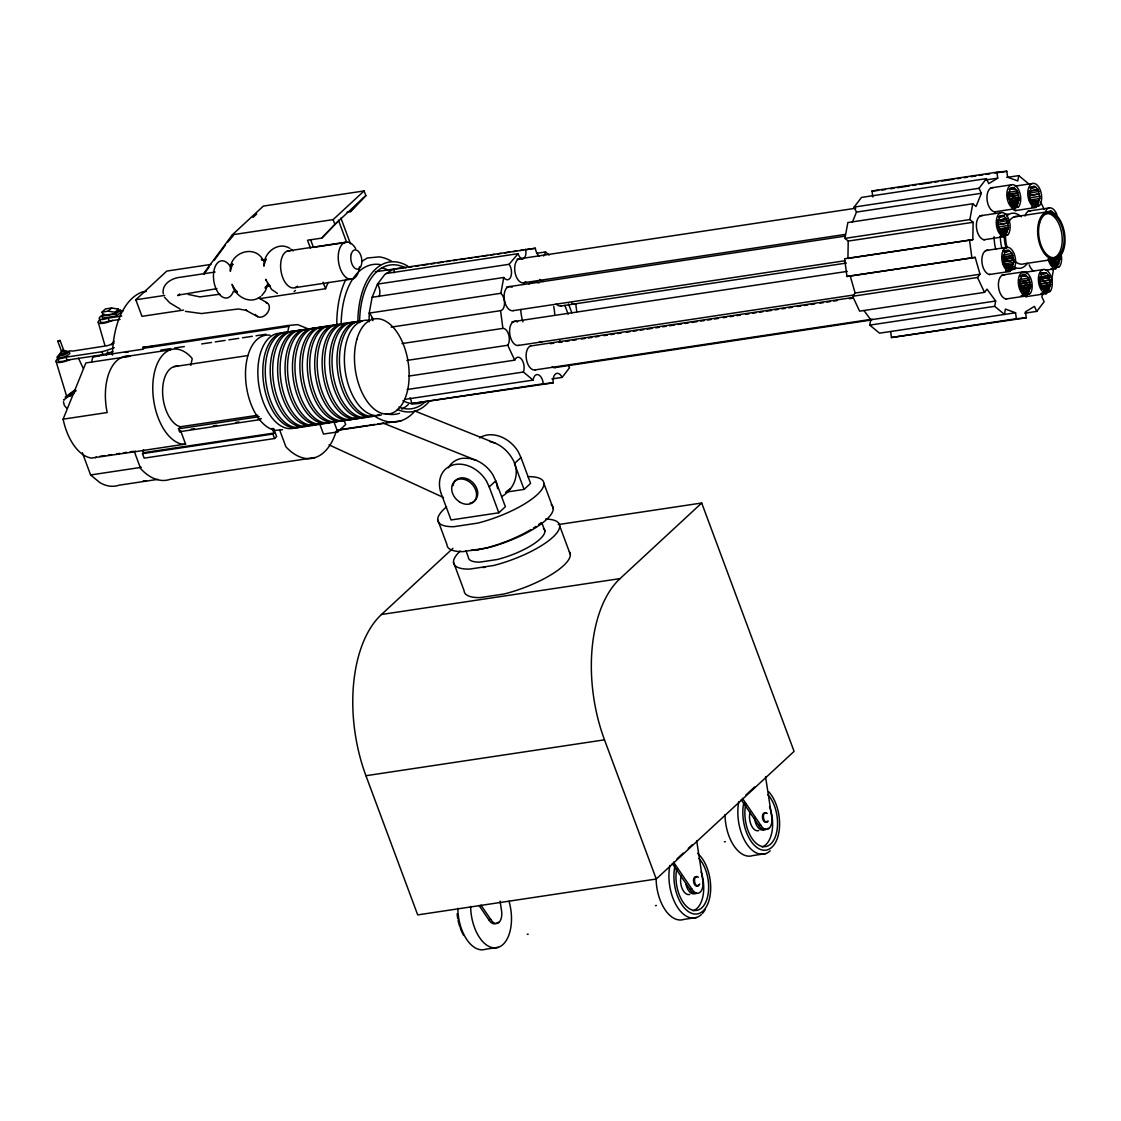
<?xml version="1.0" encoding="UTF-8"?>
<svg xmlns="http://www.w3.org/2000/svg" width="1121" height="1121" viewBox="0 0 1121 1121"><rect width="100%" height="100%" fill="white"/><g stroke="black" fill="none" stroke-linecap="round" stroke-linejoin="round"><path stroke-width="1.5" d="M369.075 321.797L369.215 313.123L372.116 297.289L503.763 277.49A8.94 4.96 81.4 0 0 510.756 276.845A8.94 4.96 81.4 0 0 509.102 264.304L518.098 253.668A7.343 4.078 81.4 0 0 522.736 258.699M844.94 238.367L848.219 241.071L847.924 258.433L972.832 239.642L973.126 222.28L969.847 219.576L844.94 238.367L847.854 222.547L972.762 203.77L976.041 206.474L981.365 193.288L979.025 188.286L986.424 178.631L988.764 183.634L997.718 178.155L996.919 172.2L872.012 190.99L872.811 196.946M999.245 216.521L1002.706 215.316L1006.63 218.623L1008.522 227.689L998.152 229.343M1008.171 250.698L1003.001 250.908L1008.185 250.067L1009.475 251.174C1016.859 255.714 1008.942 257.424 1002.384 257.368M1009.825 188.622L1013.286 187.417L1014.575 188.538C1021.974 193.064 1014.057 194.788 1007.485 194.718M1014.029 260.212L1003.281 261.768L1013.65 260.072L1013.987 262.44L1003.253 263.939M1013.51 205.661L1016.971 205.157L1019.087 199.79L1010.455 201.163L1019.087 199.79L1019.129 197.576L1008.382 199.104L1018.751 197.436L1017.826 192.994M1024.734 275.191L1020.012 275.864L1024.734 274.547L1026.037 275.668C1033.422 280.194 1025.505 281.917 1018.947 281.847M1023.221 293.043L1028.419 292.287L1030.549 286.92L1020.18 288.573L1030.549 286.92L1030.577 284.706L1019.83 286.233L1030.199 284.566L1029.288 280.124M1030.76 187.333L1034.221 186.128L1038.144 189.449L1040.022 198.501L1029.288 200.014M1044.8 272.851L1046.117 272.683L1048.738 275.528L1050.615 284.58L1040.26 286.233L1050.615 284.58L1048.499 289.947L1043.637 290.591L1047.098 290.101L1045.809 290.857L1044.52 289.75C1040.022 286.584 1039.013 279.858 1041.451 274.911L1042.138 273.118L1044.8 272.851L1040.092 273.538L1043.539 272.978M1059.639 257.312L1056.178 257.858L1060.018 257.438L1059.976 259.666L1049.242 261.165M263.911 266.322C263.113 253.248 277.574 240.945 289.793 248.302M1004.528 236.671L1004.402 234.415L1007.947 234.723L1008.606 233.869A12.219 6.782 81.4 0 0 1006.055 214.657A12.219 6.782 81.4 0 0 996.345 220.585A12.219 6.782 81.4 0 0 1003.926 236.727L983.79 239.796M1015.094 208.772L1014.967 206.516L1018.513 206.839L1019.171 205.97A12.219 6.782 81.4 0 0 1016.621 186.759A12.219 6.782 81.4 0 0 1006.924 192.7A12.219 6.782 81.4 0 0 1014.491 208.828L994.369 211.897M989.268 274.533L1009.993 271.422L1010.175 269.951L1006.182 270.974M1036.028 207.483L1035.902 205.227L1039.447 205.549L1040.106 204.681A12.219 6.782 81.4 0 0 1037.556 185.469A12.219 6.782 81.4 0 0 1027.859 191.411A12.219 6.782 81.4 0 0 1035.426 207.539L1015.304 210.608M1005.817 299.027L1026.556 295.902L1026.724 294.445L1021.007 295.72M1026.92 295.117L1026.149 296.645A12.219 6.782 81.4 0 1 1024.328 295.986M1025.897 296.687L1046.622 293.562L1046.804 292.105L1041.087 293.38M1045.613 270.203L1055.982 268.648L1055.856 266.392L1059.401 266.7L1060.06 265.845A12.219 6.782 81.4 0 0 1061.167 254.411M264.15 265.004L265.957 259.077L265.397 260.352L263.463 260.478L266.097 259.385M568.739 365.95A9.08 5.045 81.4 0 0 569.538 367.73L562.139 377.399A9.29 5.157 81.4 0 0 555.834 373.741A9.29 5.157 81.4 0 0 553.185 382.864L543.293 383.788A9.094 5.045 81.4 0 0 538.332 374.722A9.094 5.045 81.4 0 0 533.134 380.089L523.381 372.032A8.94 4.96 81.4 0 0 521.727 359.491A8.94 4.96 81.4 0 0 514.721 360.149L507.743 345.254A9.29 5.157 81.4 0 0 508.71 334.745A9.29 5.157 81.4 0 0 502.909 328.383L500.569 310.657A9.318 5.171 81.4 0 0 504.52 303.357A9.318 5.171 81.4 0 0 500.849 293.296L503.763 277.49M1024.776 313.179L1036.757 311.386L1034.417 306.369L1025.463 311.848L1026.247 317.804L1016.355 318.728L1015.57 312.773L879.523 333.175L869.77 325.118L870.751 319.793L864.025 310.559M969.847 219.576L972.762 203.77M1015.57 312.773L1005.397 309.074L1004.43 314.384L994.677 306.327L995.658 301.017L986.998 289.134L984.518 292.371L859.611 311.162L852.633 296.28L855.113 293.029L980.02 274.239L975.186 257.368L846.958 276.467L844.603 258.741L972.832 239.642M1006.77 177.426L1018.751 175.619L1017.77 180.929L1007.611 177.23L1006.812 171.275L996.919 172.2M1013.608 262.3L1011.871 267.807L1006.672 268.564M1039.643 198.375L1037.906 203.868L1032.707 204.625M1051.288 281.497L1053.32 270.441L1051.148 268.634M1059.597 259.526L1057.86 265.032L1052.395 265.229L1058.799 263.799L1051.624 264.276M91.698 361.887L92.805 356.758L143.488 349.135L142.703 347.384L287.943 325.538L297.71 324.628L308.709 329.084M190.78 365.446L192.223 358.72L191.299 357.431A48.091 26.694 81.4 0 0 153.115 380.79A48.091 26.694 81.4 0 0 182.905 444.308L185.582 444.07L180.635 430.758L179.584 431.725L178.505 428.797L180.579 426.877L177.328 425.56A30.813 17.095 81.4 0 1 162.601 390.374A30.813 17.095 81.4 0 1 178.323 366.273M287.48 333.091L288.924 326.421L287.943 325.538M57.746 341.218L60.058 340.448L63.799 350.537L62.664 351.307L61.543 351.405L57.746 341.218L60.058 340.448M63.112 419.17L85.869 362.924L129.924 356.31A48.091 26.694 81.4 0 0 107.168 412.542L63.112 419.17A48.091 26.694 81.4 0 0 91.46 458.069L144.063 450.39L142.717 450.516L143.53 452.688L142.493 453.655L144.161 458.139L274.561 438.521L276.649 436.587L273.608 428.418M106.439 354.923L107.714 351.77M267.106 284.93L266.209 287.13L266.784 285.869L268.704 285.729L265.551 286.906L267.33 285.827L265.088 288.069L266.784 285.869L270.189 286.093M267.33 286.009L265.173 291.208L261.81 295.538M259.736 298.62L325.538 288.714L328.131 282.324M372.13 297.317L377.455 284.131L384.839 274.449L393.793 268.998L403.686 268.087M852.31 222.336L856.458 212.079L854.118 207.077L861.517 197.422L986.424 178.631M1001.193 233.813L1006.392 233.056L1008.522 227.689L997.788 229.188M1042.992 293.786L1041.801 296.715L1044.155 301.717L1036.757 311.386M231.823 265.397L232.383 264.136L230.337 271.366C228.446 253.136 254.313 243.355 263.197 260.17M56.919 359.407L56.134 360.514A10.86 3.195 -20.4 0 0 67.232 360.71L69.838 359.645M203.574 273.566L232.383 234.765L263.351 206.082L364.101 190.934L365.866 195.671L350.27 211.687L347.104 212.149M203.854 274.225L208.996 267.288M214.153 260.352L225.489 245.079M227.549 242.304L233.126 235.844M111.385 344.736L114.048 341.26M852.633 296.28L977.526 277.49L980.02 274.239M1047.14 212.766L1050.769 210.622L1054.693 213.929M1009.965 269.993L1014.071 268.606A12.219 6.782 81.4 0 0 1011.52 249.394A12.219 6.782 81.4 0 0 1001.824 255.336A12.219 6.782 81.4 0 0 1009.39 271.478L1009.993 271.422M1050.629 260.366L1053.866 265.467L1055.169 265.943L1057.593 264.486L1052.409 265.243M1024.79 294.739L1030.633 293.099A12.219 6.782 81.4 0 0 1028.083 273.888A12.219 6.782 81.4 0 0 1018.372 279.83A12.219 6.782 81.4 0 0 1025.953 295.958L1026.556 295.902M1044.87 292.399L1050.699 290.759A12.219 6.782 81.4 0 0 1048.163 271.548A12.219 6.782 81.4 0 0 1038.452 277.49A12.219 6.782 81.4 0 0 1046.033 293.618L1046.622 293.562M501.662 496.603C515.268 488.756 520.985 471.114 511.765 457.774A29.146 22.686 47.2 0 0 495.062 443.089L414.77 410.973M178.617 295.019L179.206 294.291L177.777 295.664L179.935 294.305L178.365 295.103L216.899 288.643M310.517 248.33L307.518 240.244L321.727 238.114L334.885 224.354L365.866 195.671M337.323 222.098L321.727 238.114M350.27 211.687L363.428 197.927M100.105 319.429L98.83 320.634A10.874 3.195 -20.4 0 0 110.04 321.419L112.604 320.312M102.053 312.086L105.444 308.934L111.582 308.009L118.462 309.116L118.966 310.461L115.561 313.614L103.3 315.449L102.053 312.086L108.177 311.162L115.057 312.269L118.462 309.116M101.773 316.108L115.981 313.978L120.493 309.802L121.236 311.82L116.738 315.996L102.515 318.126L101.773 316.108L104.015 314.02M108.177 311.162L111.582 308.009M183.536 310.083L141.975 316.332L135.809 299.755L166.791 271.072L210.972 264.43M253.01 217.418L256.737 213.971M232.383 234.765L333.119 219.618L364.101 190.934M95.481 457.69L96.308 456.92M135.249 451.062L134.422 451.833L140.671 468.662A67.624 37.539 81.4 0 0 170.098 479.354L315.337 457.508M142.493 453.655L272.907 434.037L273.944 433.07L272.207 428.432M319.205 422.575L323.479 434.065L337.701 431.935L345.66 424.551L343.825 419.632M489.218 486.92L486.528 481.147A29.146 22.686 47.2 0 0 453.388 464.851A29.146 22.686 47.2 0 0 441.015 493.17L451.062 519.976L498.831 512.787L489.218 486.92L495.748 480.867L493.058 475.094A29.146 22.686 47.2 0 0 476.369 460.409L383.228 423.149M505.501 492.217L524.067 489.415L514.455 463.548L520.957 457.522L518.266 451.749A29.146 22.686 47.2 0 0 479.592 437.905M558.216 524.586L701.704 503.007L794.088 751.378L656.261 879.018L417.699 914.904L365.936 775.718A121.895 67.652 81.4 0 1 381.49 614.49L452.926 548.337M498.831 512.787L505.375 506.734L495.748 480.867M524.067 489.415L530.569 483.389L520.957 457.522M381.49 614.49L620.067 578.604L701.704 503.007M1029.975 293.954L1026.43 293.646L1026.191 294.935M1050.041 291.628L1046.51 291.306L1046.271 292.595M676.902 858.952L683.207 853.109M688.252 848.429L692.049 844.926M745.815 795.125L754.643 786.956M231.276 265.439L232.523 264.444M294.136 291.488L295.384 290.493M74.743 390.08L65.186 397.156L65.929 396.764M70.034 396.302L73.902 393.499M75.976 390.935L63.631 400.029L64.401 399.622M75.78 390.108L68.633 394.984M260.562 296.547C250.151 305.22 234.751 296.322 232.047 284.342L235.956 291.026L235.088 290.031L237.316 291.866L236.041 290.984M361.845 261.333L367.296 257.998L379.346 256.877A83.402 46.297 81.4 0 1 391.719 261.375M1037.906 203.868L1033.044 204.512L1036.505 204.022L1035.215 204.779L1033.926 203.672C1029.428 200.505 1028.419 193.779 1030.844 188.832L1031.544 187.039L1034.207 186.773M1006.392 233.056L1001.529 233.7L1004.991 233.21L1003.715 233.967L1002.412 232.846C997.914 229.679 996.905 222.953 999.343 218.02L1000.03 216.227L1002.706 215.961M1006.91 250.824L1005.495 250.978L1004.808 252.757C1002.384 257.704 1003.393 264.43 1007.891 267.597L1009.18 268.718L1011.871 267.807M1023.459 275.304L1022.058 275.458L1021.371 277.251C1018.933 282.198 1019.942 288.924 1024.44 292.091L1025.743 293.198L1028.419 292.287M61.487 350.943L62.636 350.397M231.543 265.102L233.056 264.346M62.342 350.663C58.152 353.283 67.596 349.542 62.636 350.551M470.007 503.077C476.621 502.236 479.34 494.403 476.859 488.77A14.027 10.916 47.2 0 0 463.8 477.924A14.027 10.916 47.2 0 0 453.01 485.729M62.944 350.467L63.799 350.537M477.504 549.822L484.833 548.323A56.358 16.577 -20.4 0 0 498.607 544.245M482.843 567.562L485.029 567.226M1008.297 192.518L1017.209 190.738M1007.765 194.381L1018.106 192.644M1029.526 190.906L1038.144 189.449M1029.26 191.257L1037.878 189.799M1039.041 191.355L1028.419 193.429M998.825 217.306L1003.996 216.423M997.746 220.431L1006.63 218.623M1007.527 220.543L996.919 222.617M1012.109 253.374L1003.197 255.154M1002.664 257.017L1013.006 255.28M1019.746 279.633L1028.658 277.868M1040.12 276.985L1048.738 275.528M1039.854 277.335L1048.471 275.878M1019.213 281.511L1029.554 279.774M1039.293 279.171L1049.634 277.433L1039.013 279.507M1011.142 188.468L1014.589 187.894M1030.353 187.473L1035.524 186.604M998.839 216.647L1004.01 215.793M1004.318 251.398L1009.489 250.544M1020.867 275.878L1026.037 275.023M1042.67 273.258L1046.117 272.683M1002.987 259.512L1013.356 257.802L1013.65 260.072L1003.281 261.754M1039.279 279.143L1049.634 277.433M1008.76 199.258L1019.129 197.576M1029.316 197.828L1040.064 196.287M997.816 227.003L1008.55 225.461M1003.001 259.497L1013.356 257.802L1012.725 255.644M1051.372 258.853L1060.018 257.438M1020.208 286.387L1030.577 284.706M1039.924 283.907L1050.279 282.226M1040.288 284.047L1050.657 282.366M1008.382 199.118L1018.751 197.436M1019.844 286.247L1030.199 284.566M1010.091 201.023L1019.087 199.79M1019.816 288.433L1030.549 286.92M1021.147 290.157L1029.793 288.812L1021.161 290.129M287.466 251.006L345.1 242.332M314.174 247.237L346.669 242.346L338.416 220.164M215.078 272.039L180.523 277.237C172.088 277.966 161.494 283.921 163.274 293.8M135.809 299.755L164.703 295.412M881.905 190.066L885.338 189.561M890.466 188.776L893.885 188.272M897.304 187.753L909.285 185.946M912.704 185.441L916.137 184.923M919.556 184.405L931.537 182.611M934.956 182.092L938.375 181.574M941.794 181.056L953.775 179.262M957.194 178.743L960.613 178.225M964.046 177.721L967.465 177.202M970.884 176.684L976.013 175.913M979.446 175.394L982.865 174.89M986.284 174.372L989.703 173.853M994.845 173.082L1006.812 171.275M219.898 294.22L199.888 296.883L188.23 294.431M375.353 271.772L535.334 248.259A9.29 5.157 81.4 0 0 539.173 256.05M985.737 179.963L997.718 178.155M408.815 267.288L412.234 266.77M415.653 266.252L419.072 265.747M422.491 265.229L427.619 264.458M431.039 263.939L434.458 263.435M437.877 262.917L443.005 262.146M446.424 261.627L449.843 261.109M453.262 260.604L456.681 260.086M460.1 259.568L465.229 258.797M468.662 258.278L472.081 257.774M475.5 257.255L478.919 256.737M482.338 256.233L487.467 255.462M490.886 254.943L494.305 254.425M497.724 253.906L501.143 253.402M504.562 252.884L509.691 252.113M513.11 251.594L516.529 251.09M519.948 250.572L523.367 250.053M526.786 249.535L535.334 248.259M119.821 311.288L123.24 310.769M386.451 273.468L518.098 253.668M295.075 287.635L352.695 278.961M536.945 253.234L545.507 251.945L549.15 254.971M102.095 315.379A8.66 2.55 -20.4 0 0 99.797 319.275A8.66 2.55 -20.4 0 0 108.134 318.112L121.685 316.066M854.118 207.077L979.025 188.286M517.089 259.175L855.785 208.226M990.572 187.95L1011.31 184.825M100.344 320.942A8.66 2.55 -20.4 0 0 109.227 321.04L120.073 319.401M1014.967 186.128L1032.245 183.536M509.102 264.304L377.455 284.117L378.478 285.869A8.94 4.96 81.4 0 1 379.108 296.645M856.458 212.079L981.365 193.288M1010.736 204.414L1017.658 203.377M1010.988 204.961L1017.91 203.924M1031.67 203.125L1038.845 202.635M1015.066 207.357L1018.513 206.839M523.773 282.758L845.206 234.401M1036 206.068L1039.447 205.549M506.51 287.06L845.206 236.111M979.992 215.835L1000.731 212.724M1028.069 211.14L1048.808 208.016M59.917 354.446A8.66 2.55 -20.4 0 0 57.633 358.328A8.66 2.55 -20.4 0 0 65.957 357.165L101.955 351.756A31.977 9.402 -20.4 0 0 114.188 347.65M500.849 293.296L369.201 313.109L370.238 314.216A9.318 5.171 81.4 0 1 372.452 319.233M848.219 241.071L973.126 222.28M1014.309 216.815L1046.454 211.981M143.67 348.267L288.924 326.421M59.119 358.748A8.66 2.55 -20.4 0 0 59.413 361.452A8.66 2.55 -20.4 0 0 67.05 360.093L103.048 354.684A31.977 9.402 -20.4 0 0 112.843 351.532M160.878 350.074L170.77 348.589M174.47 348.028L184.362 346.543M201.668 343.937L211.561 342.451M215.274 341.891L225.153 340.406M228.866 339.845L238.759 338.36M242.458 337.799L252.351 336.314M256.064 335.754L265.943 334.268M122.988 356.954L170.378 349.822M1000.156 232.299L1007.078 231.262M1002.146 232.593L1007.345 231.823M391.145 327.122L500.569 310.657M1004.486 235.242L1007.947 234.723M513.194 310.643L844.996 260.731M561.257 305.949L846.397 263.057M173.867 366.679L247.713 355.581M511.989 321.811L847.224 271.38M985.471 250.586L1006.21 247.461M402.047 343.558L502.909 328.383M846.958 276.467L975.186 257.368M1056.206 258.965L1024.062 263.799A24.073 13.368 81.4 0 1 1014.701 261.095M1005.635 267.05L1012.557 266.013M1012.809 266.56L1006.406 267.989M406.867 360.43L507.743 345.254M1053.614 264.57L1058.799 263.799M518.673 345.394L853.922 294.963M530.261 346.039L853.417 297.429M1002.034 275.065L1022.758 271.955M1055.954 267.218L1059.401 266.7M550.341 343.699L553.802 343.18M558.987 342.395L562.448 341.877M565.895 341.359L569.356 340.84M572.803 340.322L576.264 339.803M581.449 339.018L584.91 338.5M588.357 337.981L591.818 337.463M595.279 336.945L598.726 336.426M603.911 335.641L607.372 335.123M610.833 334.604L614.28 334.086M617.741 333.568L621.188 333.035M626.373 332.264L629.834 331.746M633.295 331.227L636.742 330.695M640.203 330.177L643.664 329.658M647.111 329.14L652.296 328.369M655.757 327.836L659.218 327.318M662.665 326.8L666.126 326.281M669.587 325.763L674.772 324.978M678.219 324.459L681.68 323.941M685.127 323.423L688.588 322.904M692.049 322.386L697.234 321.601M700.681 321.082L704.142 320.564M707.603 320.046L711.05 319.527M714.511 319.009L717.972 318.49M723.157 317.705L726.604 317.187M730.065 316.668L733.512 316.15M736.973 315.632L740.435 315.099M745.619 314.328L749.066 313.81M752.527 313.291L755.988 312.759M759.435 312.241L762.897 311.722M766.358 311.204L771.542 310.433M774.989 309.9L778.45 309.382M781.912 308.864L785.359 308.345M788.82 307.827L792.267 307.308M797.451 306.523L800.912 306.005M804.374 305.487L807.821 304.968M811.282 304.45L814.743 303.931M819.927 303.146L823.375 302.628M826.836 302.11L830.297 301.591M833.744 301.073L837.205 300.554M849.298 298.732L852.759 298.214M1022.1 272.739L1042.838 269.615M408.731 376.096L514.721 360.149M1022.198 291.544L1029.106 290.507M1024.174 291.824L1029.372 291.054M1042.264 289.204L1049.186 288.167M1044.254 289.484L1049.452 288.714M1024.44 293.87L1027.901 293.352M1044.52 291.53L1047.981 291.012M535.221 369.888L872.208 319.191M407.119 389.519L523.381 372.032M870.751 319.793L995.658 301.017M555.301 367.548L871.549 319.975M180.523 426.723L257.83 415.26M178.505 428.797L259.189 416.662M869.77 325.118L994.677 306.327M190.934 429.203L194.367 428.698M213.242 425.854L216.675 425.335M235.564 422.491L238.997 421.972M257.886 419.142L261.319 418.623M179.584 431.725L260.282 419.59M404.905 399.384L533.134 380.089M551.882 378.94L562.139 377.399M409.95 397.773A9.094 5.045 81.4 0 1 411.645 403.588L543.293 383.788M411.645 403.588L553.185 382.864M99.699 456.415L104.785 455.644M108.162 455.14L111.554 454.636M116.626 453.865L120.017 453.36M123.408 452.842L126.785 452.338M130.176 451.833L133.567 451.315M890.663 331.564L891.447 337.519L1016.355 318.728M142.717 450.516L185.582 444.07M1026.247 317.804L891.447 337.519M143.53 452.688L273.944 433.07M337.169 430.072L367.534 425.504M368.907 425.307L374.82 424.411M377.945 423.948L383.088 423.163M337.225 430.366L401.08 420.767M82.365 452.744L90.619 474.954L141.302 467.331M157.893 479.354L119.036 485.197A65.789 36.517 81.4 0 1 99.769 482.534L90.619 474.954M365.936 775.718L604.499 739.832A121.895 67.652 81.4 0 1 620.067 578.604M741.191 799.707L758.875 825.588L760.851 825.294A11.981 6.642 81.4 0 0 769.132 828.307A11.981 6.642 81.4 0 0 771.514 815.415L765.559 776.811M767.17 828.601L769.132 828.307M724.348 841.815L725.329 841.661M765.531 853.67L752.723 855.589A35.928 19.94 81.4 0 1 725.021 814.645M479.017 905.46L488.728 919.668L490.704 919.374A11.981 6.642 81.4 0 0 498.985 922.387A11.981 6.642 81.4 0 0 501.367 909.509L500.078 901.116M672.292 863.52L689.976 889.401L691.937 889.107A11.981 6.642 81.4 0 0 700.233 892.12A11.981 6.642 81.4 0 0 702.601 879.228L696.659 840.624M497.023 922.681L498.985 922.387M655.435 905.628L656.416 905.474M527.234 934.325L528.229 934.171M498.341 947.315L485.533 949.235A35.928 19.94 81.4 0 1 457.83 908.29M696.617 917.482L683.81 919.416A35.928 19.94 81.4 0 1 656.107 878.458M1032.455 204.078L1037.64 203.321M1000.941 233.266L1006.14 232.509M1044.786 289.905L1048.247 289.4M1022.324 295.594L1027.523 294.837L1022.31 295.566M872.012 190.99L878.612 190.374M1013.272 188.062L1010.596 188.328L1009.909 190.122C1007.485 195.068 1008.494 201.794 1012.992 204.961L1014.281 206.068L1016.971 205.157M229.889 265.537L231.767 265.355M995.21 211.771L994.607 211.827A12.219 6.782 81.4 0 1 986.984 198.781A12.219 6.782 81.4 0 1 993.178 187.655M146.361 291.432L142.942 291.74A83.402 46.297 81.4 0 0 112.436 355.063M1016.144 210.482L1015.542 210.538A12.219 6.782 81.4 0 1 1013.72 209.879M984.63 239.67L984.028 239.726A12.219 6.782 81.4 0 1 976.405 226.68A12.219 6.782 81.4 0 1 982.613 215.54M142.703 347.384L152.47 346.473M125.174 352.414L128.13 352.134M92.805 356.758L98.858 356.198M990.109 274.407L989.507 274.463A12.219 6.782 81.4 0 1 981.884 261.431A12.219 6.782 81.4 0 1 988.077 250.291M1055.982 268.648L1055.379 268.704A12.219 6.782 81.4 0 1 1048.177 258.825M1006.658 298.901L1006.055 298.957A12.219 6.782 81.4 0 1 998.433 285.911A12.219 6.782 81.4 0 1 1004.64 274.785M282.59 429.721L275.64 430.366A48.091 26.694 81.4 0 1 245.639 379.024A48.091 26.694 81.4 0 1 270.049 335.221M471.184 550.383L478.513 549.724M265.341 260.31L261.992 260.114M235.032 292.259L237.246 292.231M234.962 290.871L236.615 291.152L234.583 290.409M185.427 311.344L201.458 313.544L238.395 308.976L246.676 310.419L245.653 310.125L257.634 316.668M1013.412 269.474L1009.867 269.152L1009.643 270.455M489.667 441.506L495.062 443.089M476.369 460.409L469.615 458.433L463.029 458.223A29.146 22.686 47.2 0 0 448.414 467.793M265.747 302.418L268.199 303.707A8.492 6.011 -50.4 0 1 266.252 314.272A8.337 5.899 -50.4 0 1 256.499 315.744M264.01 260.843L261.291 259.385M268.157 285.365L269.615 285.939M277.419 293.422L271.576 289.4L265.621 279.283L266.041 280.418M329.056 444.883L443.524 497.528M258.405 297.668L267.274 302.908M180.187 309.13L169.747 302.824L164.507 297.219M1018.751 175.619L1028.489 183.69M291.068 249.184L293.142 250.908M66.657 408.268L64.331 405.382L63.449 401.794M268.662 284.972L269.53 285.967L267.373 282.996M742.382 798.278L760.851 825.294M673.483 862.091L691.937 889.107M480.993 905.151L490.704 919.374M78.484 358.202L83.136 368.22M1040.75 202.102L1044.254 209.543M977.526 277.49L984.518 292.371M568.529 303.959L571.836 312.843M564.858 305.36L568.165 314.244M543.965 483.599L553.228 508.514M559.743 526.015L570.337 554.517M541.947 523.101L544.904 531.06M604.499 739.832L656.261 879.018M465.958 550.733L468.312 557.095A40.608 11.939 -20.4 0 0 479.886 562.111L497.178 559.519A40.608 11.939 -20.4 0 0 543.461 528.257M340.896 218.02L350.509 243.874M333.119 219.618L334.885 224.354M437.708 519.738L446.971 544.638A56.358 16.577 -20.4 0 0 463.015 551.616L487.018 548.001A56.358 16.577 -20.4 0 0 551.238 504.632M453.473 562.139L464.08 590.641A56.358 16.577 -20.4 0 0 480.124 597.605L504.114 594.004A56.358 16.577 -20.4 0 0 569.412 551.77M310.545 239.572L313.488 247.503M323.128 282.254L325.538 288.714M333.427 420.445L337.701 431.935M279.661 429.988L285.911 446.803A67.624 37.539 81.4 0 0 336.272 431.137M272.907 434.037L274.561 438.521M115.981 313.978L116.738 315.996M115.057 312.269L115.561 313.614M108.134 318.112L109.227 321.04M101.955 351.756L103.048 354.684M65.957 357.165L67.05 360.093M66.629 396.161L56.05 361.424M104.898 345.324L98.298 322.568M850.279 276.144L855.113 293.029M496.295 482.324L497.64 488.672M393.793 268.984L394.186 270.848A7.343 4.078 81.4 0 1 394.284 272.739M969.511 239.95L971.865 257.676M576.783 311.722L575.718 303.665A8.94 4.96 81.4 0 1 571.85 303.132M698.355 885.001A4.792 2.662 81.4 0 1 693.689 882.255A4.792 2.662 81.4 0 1 696.673 876.916M696.702 893.367A11.981 6.642 81.4 0 1 689.976 889.401M701.312 914.61A35.928 19.94 81.4 0 1 677.294 906.959A35.928 19.94 81.4 0 1 669.938 865.398M705.193 909.551A35.928 19.94 81.4 0 1 702.363 913.545M699.714 883.937A4.792 2.662 81.4 0 1 696.113 885.156A4.792 2.662 81.4 0 1 694.74 878.556A4.792 2.662 81.4 0 1 698.341 877.323M697.556 853.403A32.327 17.95 81.4 0 1 709.775 897.304A32.327 17.95 81.4 0 1 686.122 909.762A32.327 17.95 81.4 0 1 675.15 865.202M698.986 858.49A28.74 15.946 81.4 0 1 707.491 897.108A28.74 15.946 81.4 0 1 686.949 906.805A28.74 15.946 81.4 0 1 676.636 869.027M701.101 871.816A28.74 15.946 81.4 0 1 693.198 910.77M689.793 894.404A11.981 6.642 81.4 0 1 682.423 889.191A11.981 6.642 81.4 0 1 681.162 875.991M696.295 892.708A11.981 6.642 81.4 0 1 685.94 884.147M767.254 821.189A4.792 2.662 81.4 0 1 762.602 818.442A4.792 2.662 81.4 0 1 765.573 813.103M765.601 829.554A11.981 6.642 81.4 0 1 758.875 825.588M770.225 850.797A35.928 19.94 81.4 0 1 746.208 843.132A35.928 19.94 81.4 0 1 738.837 801.585M768.249 821.048A4.792 2.662 81.4 0 1 764.606 820.824A4.792 2.662 81.4 0 1 763.751 814.407A4.792 2.662 81.4 0 1 767.24 813.51M768.726 791.734A32.327 17.95 81.4 0 1 778.24 835.425A32.327 17.95 81.4 0 1 754.881 845.809A32.327 17.95 81.4 0 1 743.741 802.846M767.885 794.677A28.74 15.946 81.4 0 1 776.264 833.814A28.74 15.946 81.4 0 1 755.176 842.347A28.74 15.946 81.4 0 1 745.885 803.575M769.524 806.644A28.74 15.946 81.4 0 1 762.098 846.958M758.707 830.591A11.981 6.642 81.4 0 1 751.336 825.378A11.981 6.642 81.4 0 1 750.061 812.179M765.195 828.895A11.981 6.642 81.4 0 1 754.433 817.237M495.454 923.648A11.981 6.642 81.4 0 1 488.728 919.668M509.032 901.256A35.928 19.94 81.4 0 1 496.225 947.806A35.928 19.94 81.4 0 1 470.638 906.371M463.702 935.446A32.327 17.95 81.4 0 1 460.395 928.426M459.862 926.899A32.327 17.95 81.4 0 1 458.125 920.453M457.802 918.814A32.327 17.95 81.4 0 1 457.13 913.769M421.552 402.691A68.507 38.016 81.4 0 1 402.929 400.715M425.083 401.949A72.641 40.314 81.4 0 1 398.922 407.077M359.575 322.694A72.641 40.314 81.4 0 1 405.914 268.087M381.504 267.779A72.641 40.314 81.4 0 1 389.225 270.595M408.394 404.457A72.641 40.314 81.4 0 1 401.738 409.095M414.153 411.911A83.402 46.297 81.4 0 1 373.966 415.653M336.776 326.253A83.402 46.297 81.4 0 1 345.899 279.311M359.224 418.189A48.091 26.694 81.4 0 1 322.876 373.741A48.091 26.694 81.4 0 1 346.683 323.703M349.472 418.89A48.091 26.694 81.4 0 1 310.881 378.085A48.091 26.694 81.4 0 1 334.324 325.552M344.385 420.417A48.091 26.694 81.4 0 1 308.051 375.969A48.091 26.694 81.4 0 1 331.858 325.931M336.973 421.538A48.091 26.694 81.4 0 1 300.624 377.09A48.091 26.694 81.4 0 1 324.445 327.038M342.059 419.997A48.091 26.694 81.4 0 1 303.469 379.206A48.091 26.694 81.4 0 1 326.912 326.673M329.56 422.659A48.091 26.694 81.4 0 1 293.212 378.197A48.091 26.694 81.4 0 1 317.019 328.159M334.647 421.118A48.091 26.694 81.4 0 1 296.056 380.313A48.091 26.694 81.4 0 1 319.499 327.78M304.982 425.588A48.091 26.694 81.4 0 1 266.378 384.783A48.091 26.694 81.4 0 1 289.821 332.25M299.896 427.115A48.091 26.694 81.4 0 1 263.547 382.667A48.091 26.694 81.4 0 1 287.354 332.615M322.133 423.766A48.091 26.694 81.4 0 1 285.799 379.318A48.091 26.694 81.4 0 1 309.606 329.28M327.22 422.239A48.091 26.694 81.4 0 1 288.629 381.434A48.091 26.694 81.4 0 1 312.072 328.901M312.395 424.467A48.091 26.694 81.4 0 1 273.804 383.662A48.091 26.694 81.4 0 1 297.247 331.129M307.308 425.994A48.091 26.694 81.4 0 1 270.96 381.546A48.091 26.694 81.4 0 1 294.767 331.508M364.311 416.662A48.091 26.694 81.4 0 1 325.721 375.857A48.091 26.694 81.4 0 1 349.163 323.324M399.524 413.257A75.71 42.023 81.4 0 1 385.386 413.621M341.148 324.614A75.71 42.023 81.4 0 1 379.795 264.486M429.399 401.206A75.71 42.023 81.4 0 1 397.226 409.347M357.837 322.091A75.71 42.023 81.4 0 1 407.708 266.069M319.807 423.346A48.091 26.694 81.4 0 1 281.217 382.555A48.091 26.694 81.4 0 1 304.66 330.022M314.721 424.887A48.091 26.694 81.4 0 1 278.372 380.439A48.091 26.694 81.4 0 1 302.194 330.387M381.476 414.84A48.091 26.694 81.4 0 1 345.128 370.392A48.091 26.694 81.4 0 1 368.935 320.354M371.724 415.541A48.091 26.694 81.4 0 1 333.399 376.292A48.091 26.694 81.4 0 1 354.811 322.063M366.637 417.068A48.091 26.694 81.4 0 1 330.289 372.62A48.091 26.694 81.4 0 1 354.11 322.582M297.555 426.695A48.091 26.694 81.4 0 1 258.965 385.904A48.091 26.694 81.4 0 1 282.408 333.371M356.898 417.769A48.091 26.694 81.4 0 1 318.294 376.978A48.091 26.694 81.4 0 1 341.751 324.445M354.418 418.147A48.091 26.694 81.4 0 1 315.828 377.343A48.091 26.694 81.4 0 1 339.271 324.81M379.15 414.42A48.091 26.694 81.4 0 1 340.812 375.171A48.091 26.694 81.4 0 1 362.223 320.942M374.064 415.961A48.091 26.694 81.4 0 1 337.715 371.513A48.091 26.694 81.4 0 1 361.523 321.461M510.377 488.518A29.146 22.686 47.2 0 1 506.748 491.124M256.317 315.772A8.492 6.011 -50.4 0 1 255.504 314.384M372.901 320.662A12.219 6.782 81.4 0 1 372.48 317.495M146.431 480.853A65.284 36.236 81.4 0 1 143.25 480.895M1027.453 263.239A27.801 15.428 81.4 0 1 1013.594 266.77M1001.992 248.596A27.801 15.428 81.4 0 1 1000.38 238.591M1006.84 215.863A27.801 15.428 81.4 0 1 1021.287 216.773M995.812 249.521A27.801 15.428 81.4 0 1 994.117 236.671M1004.29 214.573A27.801 15.428 81.4 0 1 1008.297 214.209M1015.556 268.83A27.801 15.428 81.4 0 1 1011.534 269.208M1025.042 216.059A12.219 6.782 81.4 0 1 1030.675 210.846M1044.926 213.859A22.434 12.457 81.4 0 1 1061.895 234.597A22.434 12.457 81.4 0 1 1050.783 257.942M1033.674 271.044A12.219 6.782 81.4 0 1 1029.148 264.822M1022.955 272.627A12.219 6.782 81.4 0 1 1026.542 273.132M1007.148 247.685A24.073 13.368 81.4 0 1 1005.509 235.326M1008.578 222.14A24.073 13.368 81.4 0 1 1017.798 216.493M1006.182 248.344A20.598 11.434 81.4 0 1 1004.416 235.648M525.441 249.17A7.343 4.078 81.4 0 1 523.745 258.348M561.397 342.059A12.219 6.782 81.4 0 1 559.659 340.616M513.516 310.573A12.219 6.782 81.4 0 1 504.128 297.696A12.219 6.782 81.4 0 1 512.143 287.228M545.507 251.945A9.29 5.157 81.4 0 1 543.531 255.994M535.544 369.804A12.219 6.782 81.4 0 1 526.576 360.093A12.219 6.782 81.4 0 1 530.597 345.969M561.579 305.879A12.219 6.782 81.4 0 1 556.268 303.945M555.638 367.492A12.219 6.782 81.4 0 1 552.064 367.001M543.265 281.553A12.219 6.782 81.4 0 1 539.719 279.451M518.995 345.324A12.219 6.782 81.4 0 1 509.607 332.447A12.219 6.782 81.4 0 1 517.622 321.965M525.693 281.707A12.219 6.782 81.4 0 1 514.861 271.38A12.219 6.782 81.4 0 1 522.722 259.329M522.904 321.825A30.057 16.675 81.4 0 1 520.719 309.522M528.958 283.935A30.057 16.675 81.4 0 1 538.963 283.01M553.69 306.453A30.057 16.675 81.4 0 1 554.727 314.23M542.396 341.569A30.057 16.675 81.4 0 1 539.467 341.611M1045.879 210.72A12.219 6.782 81.4 0 1 1056.907 214.728M114.132 343.082A17.768 5.227 -20.4 0 1 107.42 345.688L72.501 351.111A8.66 2.55 -20.4 0 0 68.283 351.209M66.924 352.4A6.011 1.766 -20.4 0 1 68.843 354.446A6.011 1.766 -20.4 0 1 60.562 357.627A6.011 1.766 -20.4 0 1 60.1 355.021M66.657 351.588A4.568 1.345 -20.4 0 1 66.994 353.409A4.568 1.345 -20.4 0 1 61.235 355.609A4.568 1.345 -20.4 0 1 59.903 354.194M60.576 353.661A4.568 1.345 -20.4 0 1 61.459 353.143M64.359 351.391A4.106 1.205 -20.4 0 1 66.784 352.442A4.106 1.205 -20.4 0 1 60.702 354.768A4.106 1.205 -20.4 0 1 61.417 352.512M63.126 351.419A2.803 0.827 -20.4 0 1 65.705 351.63A2.803 0.827 -20.4 0 1 61.865 353.465A2.803 0.827 -20.4 0 1 61.263 352.302M359.435 266.868A18.763 10.411 81.4 0 1 345.394 276.859A18.763 10.411 81.4 0 1 339.579 248.792A18.763 10.411 81.4 0 1 355.637 248.554M297.527 286.135A18.763 10.411 81.4 0 1 281.301 272.697A18.763 10.411 81.4 0 1 290.185 250.754M233.448 291.264A18.763 10.411 81.4 0 1 218.665 293.436A18.763 10.411 81.4 0 1 215.12 266.742A18.763 10.411 81.4 0 1 230.113 266.139M545.619 519.051A56.358 16.577 -20.4 0 1 552.275 537.73A56.358 16.577 -20.4 0 1 493.52 565.502L469.531 569.104A56.358 16.577 -20.4 0 1 460.255 551.042M527.921 476.635A56.358 16.577 -20.4 0 1 537.197 494.697A56.358 16.577 -20.4 0 1 477.756 523.101L453.753 526.702A56.358 16.577 -20.4 0 1 446.55 506.832M541.079 522.666A56.358 16.577 -20.4 0 1 538.64 524.53M535.978 526.394A56.358 16.577 -20.4 0 1 533.484 528.019M530.808 529.658A56.358 16.577 -20.4 0 1 513.81 538.332M512.339 538.977A56.358 16.577 -20.4 0 1 500.148 543.713M1014.575 188.538L1009.404 189.407L1014.575 188.538M1035.51 187.249L1030.339 188.118L1035.51 187.249M1009.475 251.174L1004.304 252.057L1009.475 251.174M1026.037 275.668L1020.853 276.537L1026.037 275.668M1046.103 273.328L1040.933 274.197L1046.103 273.328M1006.364 218.987L997.746 220.431L1006.364 218.987M1018.457 195.166L1008.087 196.876L1018.457 195.166M1039.391 193.877L1029.022 195.586L1039.391 193.877M1007.877 223.051L997.508 224.761L1007.877 223.051M1029.905 282.296L1019.535 284.005L1029.905 282.296M1049.985 279.956L1039.615 281.665L1049.985 279.956M1018.344 201.682L1009.699 203.027L1018.344 201.682M1039.279 200.393L1030.633 201.738L1039.279 200.393M1007.765 229.581L999.119 230.926L1007.765 229.581M1013.244 264.332L1004.598 265.663L1013.244 264.332M1059.233 261.557L1050.573 262.903L1059.233 261.557M1049.873 286.472L1041.227 287.817L1049.873 286.472M1038.466 205.535L1035.005 206.04L1038.466 205.535M1006.952 234.709L1003.491 235.228L1006.952 234.709M1012.431 269.46L1008.97 269.965L1012.431 269.46M1058.42 266.686L1054.959 267.204L1058.42 266.686M1028.98 293.94L1025.519 294.459L1028.98 293.94M1049.06 291.614L1045.599 292.119L1049.06 291.614M1016.705 204.611L1011.52 205.367L1016.705 204.611M1028.167 291.74L1024.706 292.245L1028.167 291.74M1016.06 207.721L1012.599 208.212L1016.06 207.721M1036.995 206.432L1031.81 207.175L1036.995 206.432M1005.481 235.606L1000.296 236.349L1005.481 235.606M1010.96 270.357L1005.761 271.1L1010.96 270.357M1015.57 205.311L1012.109 205.802L1015.57 205.311M1010.469 267.961L1007.008 268.451L1010.469 267.961M1056.444 265.187L1052.997 265.677L1056.444 265.187M1027.018 292.441L1023.557 292.931L1027.018 292.441M1009.334 270.511L1005.873 270.988L1009.334 270.511M459.26 501.746L456.457 499.42A14.027 10.916 47.2 0 1 458.447 479.284A14.027 10.916 47.2 0 1 476.537 494.305A14.027 10.916 47.2 0 1 459.26 501.746M356.842 339.355A48.091 26.694 81.4 0 0 384.601 413.971A48.091 26.694 81.4 0 0 403.966 345.885A48.091 26.694 81.4 0 0 356.842 339.355M1038.831 221.93A24.073 13.368 81.4 0 0 1052.731 259.287A24.073 13.368 81.4 0 0 1062.428 225.195A24.073 13.368 81.4 0 0 1038.831 221.93M1039.685 222.855A22.434 12.457 81.4 0 0 1052.633 257.662A22.434 12.457 81.4 0 0 1061.671 225.896A22.434 12.457 81.4 0 0 1039.685 222.855M351.265 254.047A9.739 5.409 81.4 0 0 356.884 269.166A9.739 5.409 81.4 0 0 360.808 255.378A9.739 5.409 81.4 0 0 351.265 254.047"/></g></svg>
